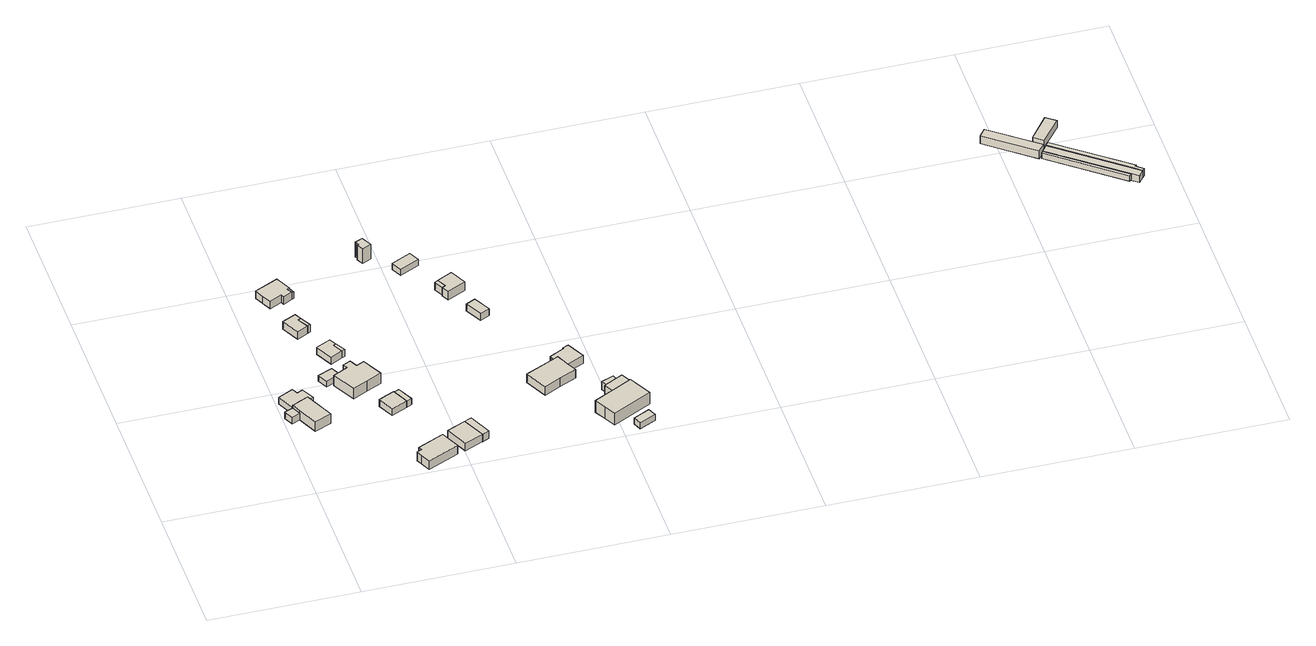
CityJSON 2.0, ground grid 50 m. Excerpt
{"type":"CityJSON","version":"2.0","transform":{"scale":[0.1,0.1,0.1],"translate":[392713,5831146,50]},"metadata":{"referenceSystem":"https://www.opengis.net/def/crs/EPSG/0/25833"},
"CityObjects":{
"building1":{"type":"Building","attributes":{"Gemeindeschluessel":"11000003","function":"31001_1010"},"address":[{"country":"Germany","locality":"Berlin","thoroughfareNumber":"27","thoroughfareName":"Bambusweg"}],"children":["building1-1","building1-2"]},
"building1-1":{"type":"BuildingPart","attributes":{"BezugspunktDach":"2200","measuredHeight":4.94,"storeysAboveGround":2},"parents":["building1"],"geometry":[{"type":"MultiSurface","lod":"1","boundaries":[[[0,1,2,3,4,5,6]],[[7,8,9,10,11,12,13]],[[7,13,6,5]],[[8,7,5,4]],[[9,8,4,3]],[[10,9,3,2]],[[11,10,2,1]],[[12,11,1,0]],[[14,15,12,0,6]],[[13,12,15,14]]]}]},
"building1-2":{"type":"BuildingPart","attributes":{"BezugspunktDach":"2200","measuredHeight":2.78,"storeysAboveGround":2},"parents":["building1"],"geometry":[{"type":"Solid","lod":"1","boundaries":[[[[16,15,14,17]],[[13,12,18,19]],[[13,19,17,14]],[[18,12,15,16]],[[19,18,16,17]],[[12,13,14,15]]]]}]},
"building2":{"type":"Building","attributes":{"Gemeindeschluessel":"11000003","BezugspunktDach":"2200","function":"31001_2000","measuredHeight":2.56,"storeysAboveGround":1},"address":[{"country":"Germany","locality":"Berlin","thoroughfareNumber":"27 (1)","thoroughfareName":"Bambusweg"}],"geometry":[{"type":"Solid","lod":"1","boundaries":[[[[20,21,22,23,24,25,26]],[[27,28,29,30,31,32,33]],[[27,33,26,25]],[[28,27,25,24]],[[29,28,24,23]],[[30,29,23,22]],[[31,30,22,21]],[[32,31,21,20]],[[33,32,20,26]]]]}]},
"building3":{"type":"Building","attributes":{"Gemeindeschluessel":"11000003","BezugspunktDach":"2200","function":"31001_2000","measuredHeight":2.27,"storeysAboveGround":1},"address":[{"country":"Germany","locality":"Berlin","thoroughfareNumber":"25 (1)","thoroughfareName":"Ideallee"}],"geometry":[{"type":"Solid","lod":"1","boundaries":[[[[34,35,36,37]],[[38,39,40,41]],[[38,41,37,36]],[[39,38,36,35]],[[40,39,35,34]],[[41,40,34,37]]]]}]},
"building4":{"type":"Building","attributes":{"Gemeindeschluessel":"11000003","BezugspunktDach":"2200","function":"31001_1312","measuredHeight":2.96,"storeysAboveGround":1},"address":[{"country":"Germany","locality":"Berlin","thoroughfareNumber":"29","thoroughfareName":"Ideallee"}],"geometry":[{"type":"Solid","lod":"1","boundaries":[[[[42,43,44,45,46,47]],[[48,49,50,51,52,53]],[[48,53,47,46]],[[49,48,46,45]],[[50,49,45,44]],[[51,50,44,43]],[[52,51,43,42]],[[53,52,42,47]]]]}]},
"building5":{"type":"Building","attributes":{"Gemeindeschluessel":"11000003","BezugspunktDach":"2200","function":"31001_1312","measuredHeight":4.61,"storeysAboveGround":2},"address":[{"country":"Germany","locality":"Berlin","thoroughfareNumber":"25","thoroughfareName":"Ideallee"}],"geometry":[{"type":"Solid","lod":"1","boundaries":[[[[54,55,56,57,58,59,60,61,62]],[[63,64,65,66,67,68,69,70,71]],[[63,71,62,61]],[[64,63,61,60]],[[65,64,60,59]],[[66,65,59,58]],[[67,66,58,57]],[[68,67,57,56]],[[69,68,56,55]],[[70,69,55,54]],[[71,70,54,62]]]]}]},
"building6":{"type":"Building","attributes":{"Gemeindeschluessel":"11000003","BezugspunktDach":"2200","function":"31001_1312","measuredHeight":2.84,"storeysAboveGround":1},"address":[{"country":"Germany","locality":"Berlin","thoroughfareNumber":"27","thoroughfareName":"Ideallee"}],"geometry":[{"type":"Solid","lod":"1","boundaries":[[[[72,73,74,75,76,77]],[[78,79,80,81,82,83]],[[78,83,77,76]],[[79,78,76,75]],[[80,79,75,74]],[[81,80,74,73]],[[82,81,73,72]],[[83,82,72,77]]]]}]},
"building7":{"type":"Building","attributes":{"Gemeindeschluessel":"11000003","BezugspunktDach":"2200","function":"51009_1610","measuredHeight":2.98,"storeysAboveGround":0},"address":[{"country":"Germany","locality":"Berlin"}],"geometry":[{"type":"Solid","lod":"1","boundaries":[[[[43,84,45,44]],[[49,85,51,50]],[[49,50,44,45]],[[85,49,45,84]],[[51,85,84,43]],[[50,51,43,44]]]]}]},
"building8":{"type":"Building","attributes":{"Gemeindeschluessel":"11000003","BezugspunktDach":"2200","function":"31001_1312","measuredHeight":3.62,"storeysAboveGround":1},"address":[{"country":"Germany","locality":"Berlin","thoroughfareNumber":"31","thoroughfareName":"Ideallee"}],"geometry":[{"type":"Solid","lod":"1","boundaries":[[[[86,87,88,89,90,91,92,93,94,95]],[[96,97,98,99,100,101,102,103,104,105]],[[96,105,95,94]],[[97,96,94,93]],[[98,97,93,92]],[[99,98,92,91]],[[100,99,91,90]],[[101,100,90,89]],[[102,101,89,88]],[[103,102,88,87]],[[104,103,87,86]],[[105,104,86,95]]]]}]},
"building9":{"type":"Building","attributes":{"Gemeindeschluessel":"11000003","BezugspunktDach":"2200","function":"31001_1312","measuredHeight":4.57,"storeysAboveGround":1},"address":[{"country":"Germany","locality":"Berlin","thoroughfareNumber":"26","thoroughfareName":"Bambusweg"}],"geometry":[{"type":"Solid","lod":"1","boundaries":[[[[106,107,108,109,110,111,112,113]],[[114,115,116,117,118,119,120,121]],[[114,121,113,112]],[[115,114,112,111]],[[116,115,111,110]],[[117,116,110,109]],[[118,117,109,108]],[[119,118,108,107]],[[120,119,107,106]],[[121,120,106,113]]]]}]},
"building10":{"type":"Building","attributes":{"Gemeindeschluessel":"11000003","BezugspunktDach":"2200","function":"31001_1312","measuredHeight":2.97,"storeysAboveGround":1},"address":[{"country":"Germany","locality":"Berlin","thoroughfareNumber":"23","thoroughfareName":"Ideallee"}],"geometry":[{"type":"Solid","lod":"1","boundaries":[[[[122,123,124,125,126]],[[127,128,129,130,131]],[[127,131,126,125]],[[128,127,125,124]],[[129,128,124,123]],[[130,129,123,122]],[[131,130,122,126]]]]}]},
"building11":{"type":"Building","attributes":{"Gemeindeschluessel":"11000003","BezugspunktDach":"2200","function":"51009_1610","measuredHeight":2.75,"storeysAboveGround":0},"address":[{"country":"Germany","locality":"Berlin"}],"geometry":[{"type":"Solid","lod":"1","boundaries":[[[[73,132,75,74]],[[79,133,81,80]],[[79,80,74,75]],[[133,79,75,132]],[[81,133,132,73]],[[80,81,73,74]]]]}]},
"building12":{"type":"Building","attributes":{"Gemeindeschluessel":"11000003","BezugspunktDach":"2200","function":"51009_1610","measuredHeight":2.62,"storeysAboveGround":0},"address":[{"country":"Germany","locality":"Berlin"}],"geometry":[{"type":"Solid","lod":"1","boundaries":[[[[134,135,136,137]],[[98,138,100,99]],[[98,99,137,136]],[[138,98,136,135]],[[100,138,135,134]],[[99,100,134,137]]]]}]},
"building13":{"type":"Building","attributes":{"Gemeindeschluessel":"11000003","BezugspunktDach":"2200","function":"51009_1610","measuredHeight":2.35,"storeysAboveGround":0},"address":[{"country":"Germany","locality":"Berlin"}],"geometry":[{"type":"Solid","lod":"1","boundaries":[[[[139,140,141,142]],[[143,144,129,128]],[[143,128,142,141]],[[144,143,141,140]],[[129,144,140,139]],[[128,129,139,142]]]]}]},
"building14":{"type":"Building","attributes":{"Gemeindeschluessel":"11000003","BezugspunktDach":"2200","function":"31001_1312","measuredHeight":2.94,"storeysAboveGround":1},"address":[{"country":"Germany","locality":"Berlin","thoroughfareNumber":"28","thoroughfareName":"Bambusweg"}],"geometry":[{"type":"Solid","lod":"1","boundaries":[[[[145,146,147,148]],[[149,150,151,152]],[[149,152,148,147]],[[150,149,147,146]],[[151,150,146,145]],[[152,151,145,148]]]]}]},
"building15":{"type":"Building","attributes":{"Gemeindeschluessel":"11000003","BezugspunktDach":"2200","function":"51009_1610","measuredHeight":3,"storeysAboveGround":0},"address":[{"country":"Germany","locality":"Berlin"}],"geometry":[{"type":"Solid","lod":"1","boundaries":[[[[146,153,154,147]],[[155,156,157,158]],[[155,158,147,154]],[[156,155,154,153]],[[157,156,153,146]],[[158,157,146,147]]]]}]},
"building16":{"type":"Building","attributes":{"Gemeindeschluessel":"11000003","BezugspunktDach":"2200","function":"51009_1610","measuredHeight":5.91,"storeysAboveGround":0},"address":[{"country":"Germany","locality":"Berlin"}],"geometry":[{"type":"Solid","lod":"1","boundaries":[[[[159,160,161,162,163,164]],[[165,166,167,168,169,170]],[[165,170,164,163]],[[166,165,163,162]],[[167,166,162,161]],[[168,167,161,160]],[[169,168,160,159]],[[170,169,159,164]]]]}]},
"building17":{"type":"Building","attributes":{"Gemeindeschluessel":"11000003","BezugspunktDach":"2200","function":"31001_1010","measuredHeight":2.52,"storeysAboveGround":1},"address":[{"country":"Germany","locality":"Berlin","thoroughfareNumber":"28 (1)","thoroughfareName":"Ideallee"}],"geometry":[{"type":"Solid","lod":"1","boundaries":[[[[171,172,173,174]],[[175,176,177,178]],[[175,178,174,173]],[[176,175,173,172]],[[177,176,172,171]],[[178,177,171,174]]]]}]},
"building18":{"type":"Building","attributes":{"Gemeindeschluessel":"11000003","BezugspunktDach":"2200","function":"51009_1610","measuredHeight":3.06,"storeysAboveGround":0},"address":[{"country":"Germany","locality":"Berlin"}],"geometry":[{"type":"Solid","lod":"1","boundaries":[[[[179,180,181,182]],[[183,184,185,186]],[[183,186,182,181]],[[184,183,181,180]],[[185,184,180,179]],[[186,185,179,182]]]]}]},
"building19":{"type":"Building","attributes":{"Gemeindeschluessel":"11000003","BezugspunktDach":"2200","function":"31001_1312","measuredHeight":3.4,"storeysAboveGround":1},"address":[{"country":"Germany","locality":"Berlin","thoroughfareNumber":"26","thoroughfareName":"Ideallee"}],"geometry":[{"type":"Solid","lod":"1","boundaries":[[[[180,179,187,188,189,181]],[[190,191,192,193,194,195]],[[190,195,181,189]],[[191,190,189,188]],[[192,191,188,187]],[[193,192,187,179]],[[194,193,179,180]],[[195,194,180,181]]]]}]},
"building20":{"type":"Building","attributes":{"Gemeindeschluessel":"11000003","BezugspunktDach":"2200","function":"31001_1312","measuredHeight":2.74,"storeysAboveGround":1},"address":[{"country":"Germany","locality":"Berlin","thoroughfareNumber":"24","thoroughfareName":"Ideallee"}],"geometry":[{"type":"Solid","lod":"1","boundaries":[[[[196,197,198,199]],[[200,201,202,203]],[[200,203,199,198]],[[201,200,198,197]],[[202,201,197,196]],[[203,202,196,199]]]]}]},
"building21":{"type":"Building","attributes":{"Gemeindeschluessel":"11000003","BezugspunktDach":"2200","function":"31001_1312","measuredHeight":4.37,"storeysAboveGround":2},"address":[{"country":"Germany","locality":"Berlin","thoroughfareNumber":"22","thoroughfareName":"Ideallee"}],"geometry":[{"type":"Solid","lod":"1","boundaries":[[[[204,205,206,207,208,209,210,211]],[[212,213,214,215,216,217,218,219]],[[212,219,211,210]],[[213,212,210,209]],[[214,213,209,208]],[[215,214,208,207]],[[216,215,207,206]],[[217,216,206,205]],[[218,217,205,204]],[[219,218,204,211]]]]}]},
"building22":{"type":"Building","attributes":{"Gemeindeschluessel":"11000003","BezugspunktDach":"2200","function":"31001_2000","measuredHeight":3.17,"storeysAboveGround":1},"address":[{"country":"Germany","locality":"Berlin","thoroughfareNumber":"22 (1)","thoroughfareName":"Ideallee"}],"geometry":[{"type":"Solid","lod":"1","boundaries":[[[[220,221,222,223,224,225,226,227]],[[228,229,230,231,232,233,234,235]],[[228,235,227,226]],[[229,228,226,225]],[[230,229,225,224]],[[231,230,224,223]],[[232,231,223,222]],[[233,232,222,221]],[[234,233,221,220]],[[235,234,220,227]]]]}]},
"building23":{"type":"Building","attributes":{"Gemeindeschluessel":"11000003","function":"31001_1010"},"address":[{"country":"Germany","locality":"Berlin","thoroughfareNumber":"20","thoroughfareName":"Ideallee"}],"children":["building23-1","building23-2"]},
"building23-1":{"type":"BuildingPart","attributes":{"BezugspunktDach":"2200","measuredHeight":5.63,"storeysAboveGround":1},"parents":["building23"],"geometry":[{"type":"MultiSurface","lod":"1","boundaries":[[[236,237,238,239,240,241,242]],[[243,244,245,246,247,248,249]],[[243,249,242,241]],[[250,251,252,241,240]],[[245,244,240,239]],[[246,245,239,238]],[[247,246,238,237]],[[248,247,237,236]],[[249,248,236,242]],[[244,243,252,251,250]]]}]},
"building23-2":{"type":"BuildingPart","attributes":{"BezugspunktDach":"2200","measuredHeight":4.58,"storeysAboveGround":1},"parents":["building23"],"geometry":[{"type":"Solid","lod":"1","boundaries":[[[[252,251,253,254]],[[255,244,243,256]],[[255,256,254,253]],[[244,255,253,251]],[[256,243,252,254]],[[244,251,252,243]]]]}]},
"building24":{"type":"Building","attributes":{"Gemeindeschluessel":"11000003","BezugspunktDach":"2200","function":"31001_2723","measuredHeight":2.95,"storeysAboveGround":1},"address":[{"country":"Germany","locality":"Berlin","thoroughfareNumber":"20 (2)","thoroughfareName":"Ideallee"}],"geometry":[{"type":"Solid","lod":"1","boundaries":[[[[257,258,259,260,261]],[[262,263,264,265,266]],[[262,266,261,260]],[[263,262,260,259]],[[264,263,259,258]],[[265,264,258,257]],[[266,265,257,261]]]]}]},
"building25":{"type":"Building","attributes":{"Gemeindeschluessel":"11000003","BezugspunktDach":"2200","function":"31001_2723","measuredHeight":3.88,"storeysAboveGround":1},"address":[{"country":"Germany","locality":"Berlin","thoroughfareNumber":"20 (1)","thoroughfareName":"Ideallee"}],"geometry":[{"type":"Solid","lod":"1","boundaries":[[[[267,268,269,270,271]],[[272,273,274,275,276]],[[272,276,271,270]],[[273,272,270,269]],[[274,273,269,268]],[[275,274,268,267]],[[276,275,267,271]]]]}]},
"building26":{"type":"Building","attributes":{"Gemeindeschluessel":"11000003","BezugspunktDach":"2200","function":"31001_2724","measuredHeight":3.06,"storeysAboveGround":1},"address":[{"country":"Germany","locality":"Berlin","thoroughfareNumber":"1 (8)","thoroughfareName":"Schillingweg"}],"geometry":[{"type":"Solid","lod":"1","boundaries":[[[[277,278,279,280]],[[281,282,283,284]],[[281,284,280,279]],[[282,281,279,278]],[[283,282,278,277]],[[284,283,277,280]]]]}]},
"building27":{"type":"Building","attributes":{"Gemeindeschluessel":"11000003","BezugspunktDach":"2200","function":"31001_2724","measuredHeight":2.81,"storeysAboveGround":1},"address":[{"country":"Germany","locality":"Berlin","thoroughfareNumber":"1 (9)","thoroughfareName":"Schillingweg"}],"geometry":[{"type":"Solid","lod":"1","boundaries":[[[[285,286,287,288]],[[289,290,291,292]],[[289,292,288,287]],[[290,289,287,286]],[[291,290,286,285]],[[292,291,285,288]]]]}]},
"building28":{"type":"Building","attributes":{"Gemeindeschluessel":"11000003","BezugspunktDach":"2200","function":"51009_1610","measuredHeight":2.22,"storeysAboveGround":0},"address":[{"country":"Germany","locality":"Berlin"}],"geometry":[{"type":"Solid","lod":"1","boundaries":[[[[293,294,295,296]],[[297,298,299,300]],[[297,300,296,295]],[[298,297,295,294]],[[299,298,294,293]],[[300,299,293,296]]]]}]},
"building29":{"type":"Building","attributes":{"Gemeindeschluessel":"11000003","BezugspunktDach":"2200","function":"31001_2724","measuredHeight":2.73,"storeysAboveGround":1},"address":[{"country":"Germany","locality":"Berlin","thoroughfareNumber":"1 (10)","thoroughfareName":"Schillingweg"}],"geometry":[{"type":"Solid","lod":"1","boundaries":[[[[301,302,303,304,305,306]],[[307,308,309,310,311,312]],[[307,312,306,305]],[[308,307,305,304]],[[309,308,304,303]],[[310,309,303,302]],[[311,310,302,301]],[[312,311,301,306]]]]}]},
"building30":{"type":"Building","attributes":{"Gemeindeschluessel":"11000003","BezugspunktDach":"2200","function":"51009_1610","measuredHeight":2.98,"storeysAboveGround":0},"address":[{"country":"Germany","locality":"Berlin"}],"geometry":[{"type":"Solid","lod":"1","boundaries":[[[[313,314,315,316,317,318,319]],[[320,321,322,323,324,325,326]],[[320,326,319,318]],[[321,320,318,317]],[[322,321,317,316]],[[323,322,316,315]],[[324,323,315,314]],[[325,324,314,313]],[[326,325,313,319]]]]}]}
},
"vertices":[
[48,346,55],[78,279,55],[135,304,55],[89,403,55],[62,390,55],[37,378,55],[34,377,55],[37,378,17],[62,390,17],[89,403,17],[135,304,17],[78,279,17],[48,346,17],[34,377,17],[34,377,44],[48,346,44],
[20,333,44],[5,365,44],[20,333,17],[5,365,17],
[37,378,41],[89,403,41],[110,413,41],[88,456,41],[68,446,41],[59,467,41],[7,442,41],[59,467,15],[68,446,15],[88,456,15],[110,413,15],[89,403,15],[37,378,15],[7,442,15],
[174,480,37],[222,503,37],[206,536,37],[157,515,37],[206,536,14],[222,503,14],[174,480,14],[157,515,14],
[152,728,45],[189,746,45],[169,784,45],[179,789,45],[168,811,45],[122,789,45],[168,811,15],[179,789,15],[169,784,15],[189,746,15],[152,728,15],[122,789,15],
[238,403,54],[289,427,54],[340,452,54],[305,521,54],[278,508,54],[265,535,54],[240,523,54],[248,507,54],[197,482,54],[248,507,13],[240,523,13],[265,535,13],[278,508,13],[305,521,13],[340,452,13],[289,427,13],[238,403,13],[197,482,13],
[219,584,41],[259,604,41],[241,639,41],[251,644,41],[238,668,41],[189,644,41],[238,668,13],[251,644,13],[241,639,13],[259,604,13],[219,584,13],[189,644,13],
[199,751,45],[199,751,15],
[97,924,46],[112,894,46],[153,913,46],[158,902,46],[188,918,46],[178,936,46],[187,941,46],[177,961,46],[162,992,46],[83,955,46],[162,992,16],[177,961,16],[187,941,16],[178,936,16],[188,918,16],[158,902,16],[153,913,16],[112,894,16],[97,924,16],[83,955,16],
[351,34,52],[365,2,52],[471,50,52],[456,82,52],[442,114,52],[353,73,52],[358,61,52],[342,54,52],[358,61,16],[353,73,16],[442,114,16],[456,82,16],[471,50,16],[365,2,16],[351,34,16],[342,54,16],
[329,289,42],[383,314,42],[357,368,42],[330,356,42],[304,343,42],[330,356,15],[357,368,15],[383,314,15],[329,289,15],[304,343,15],
[270,609,41],[270,609,13],
[188,918,42],[196,922,42],[187,941,42],[178,936,42],[196,922,16],
[383,314,39],[402,323,39],[377,378,39],[357,368,39],[377,378,15],[402,323,15],
[499,60,44],[563,89,44],[527,165,44],[464,136,44],[527,165,15],[563,89,15],[499,60,15],[464,136,15],
[586,100,44],[552,176,44],[552,176,14],[586,100,14],[563,89,14],[527,165,14],
[445,1056,70],[440,1053,70],[450,1031,70],[481,1045,70],[463,1081,70],[438,1069,70],[463,1081,11],[481,1045,11],[450,1031,11],[440,1053,11],[445,1056,11],[438,1069,11],
[547,939,38],[613,971,38],[595,1007,38],[530,975,38],[595,1007,13],[613,971,13],[547,939,13],[530,975,13],
[645,815,41],[656,821,41],[641,852,41],[630,846,41],[641,852,10],[656,821,10],[645,815,10],[630,846,10],
[657,791,41],[720,822,41],[692,878,41],[692,878,7],[720,822,7],[657,791,7],[645,815,7],[656,821,7],[641,852,7],
[725,666,35],[757,682,35],[728,739,35],[696,723,35],[728,739,8],[757,682,8],[725,666,8],[696,723,8],
[814,254,46],[871,282,46],[928,310,46],[911,346,46],[892,385,46],[882,380,46],[834,357,46],[777,330,46],[834,357,12],[882,380,12],[892,385,12],[911,346,12],[928,310,12],[871,282,12],[814,254,12],[777,330,12],
[882,380,40],[892,385,40],[911,346,40],[972,375,40],[941,437,40],[921,428,40],[923,425,40],[873,399,40],[923,425,8],[921,428,8],[941,437,8],[972,375,8],[911,346,8],[892,385,8],[882,380,8],[873,399,8],
[962,99,54],[982,60,54],[1115,128,54],[1095,167,54],[1075,206,54],[1010,172,54],[942,137,54],[1010,172,7],[1075,206,7],[1095,167,7],[1115,128,7],[982,60,7],[962,99,7],[942,137,7],[1075,206,26],[1075,206,49],[1010,172,49],
[1057,240,49],[992,206,49],[1057,240,7],[992,206,7],
[1049,7,42],[1105,34,42],[1093,62,42],[1065,49,42],[1037,35,42],[1065,49,19],[1093,62,19],[1105,34,19],[1049,7,19],[1037,35,19],
[1002,212,41],[1039,230,41],[1033,253,41],[1026,250,41],[991,236,41],[1026,250,9],[1033,253,9],[1039,230,9],[1002,212,9],[991,236,9],
[2601,908,65],[2623,935,65],[2467,1058,65],[2446,1030,65],[2467,1058,34],[2623,935,34],[2601,908,34],[2446,1030,34],
[2631,954,64],[2696,1036,64],[2664,1061,64],[2600,979,64],[2664,1061,36],[2696,1036,36],[2631,954,36],[2600,979,36],
[2839,719,60],[2845,726,60],[2613,909,60],[2607,903,60],[2613,909,38],[2845,726,38],[2839,719,38],[2607,903,38],
[2845,726,62],[2867,708,62],[2884,729,62],[2861,747,62],[2629,931,62],[2613,909,62],[2629,931,35],[2861,747,35],[2884,729,35],[2867,708,35],[2845,726,35],[2613,909,35],
[2861,747,64],[2884,729,64],[2890,736,64],[2867,755,64],[2871,760,64],[2639,943,64],[2629,931,64],[2639,943,34],[2871,760,34],[2867,755,34],[2890,736,34],[2884,729,34],[2861,747,34],[2629,931,34]
]}
